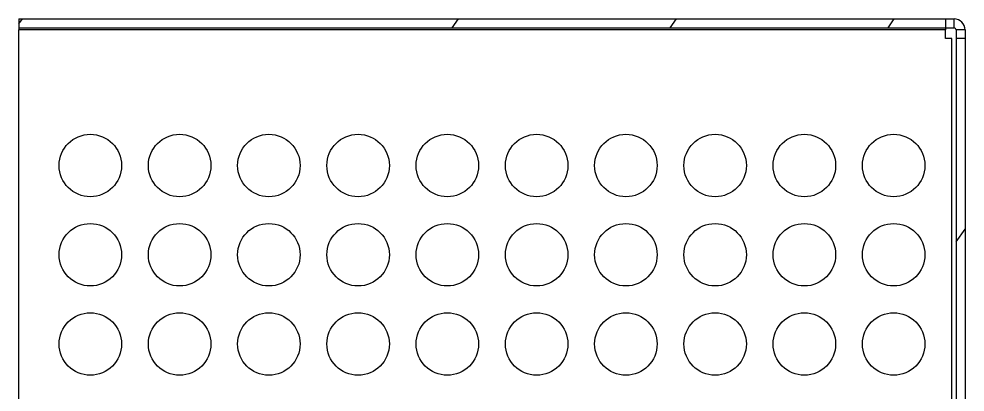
# Model space of a CAD drawing. Extents: x 1 to 420, y 0 to 296.
# Drawn here: x 142.51 to 177.84, y 90.67 to 104.61 of the extents above; entities that cross this region are included whole.
import ezdxf

# ---------------------------------------------------------------- set-up
doc = ezdxf.new("R2010")
doc.units = 0
doc.header["$LTSCALE"] = 12.7
doc.linetypes.add('HIDDEN', pattern=[0.15000000000000002, 0.1, -0.05])
for name, color, linetype in [('HIDDEN', 7, 'HIDDEN'), ('TANGENT_HIDDEN', 7, 'HIDDEN'), ('TANGENT_LINES', 7, 'CONTINUOUS'), ('VIEW_HATCHES', 7, 'CONTINUOUS'), ('VISIBLE', 7, 'CONTINUOUS')]:
    doc.layers.add(name, color=color, linetype=linetype)

msp = doc.modelspace()

# ---------------------------------------------------------------- hatches: boundary and pattern name
at = {"layer": 'VIEW_HATCHES'}
h = msp.add_hatch(dxfattribs=at)
h.set_pattern_fill('ISO02W100', color=256, scale=53.3384771182234, angle=10.0000042857568, style=0, pattern_type=2)
h.set_pattern_definition([(55.0000042857568, (56.38983617450969, 74.42083274901174), (-5.461540607384977, 3.824211294706476), [16.00154313546701, -4.000385783866752])])
edge = h.paths.add_edge_path()
edge.add_arc((177.4332312350413, 104.1981397511223), 0.41, 0, 90)
edge.add_line((142.5098979017079, 104.6081397511223), (177.4332312350413, 104.6081397511223))
edge.add_line((142.5098979017079, 104.6081397511223), (142.509897901708, 104.2748064177889))
edge.add_line((142.509897901708, 104.2748064177889), (177.4332312350413, 104.2748064177889))
edge.add_arc((177.4332312350413, 104.1981397511223), 0.07666666666666666, 0, 90)
edge.add_line((177.5098979017079, 104.1981397511223), (177.5098979017079, 56.1081397510987))
edge.add_line((177.5098979017079, 56.1081397510987), (177.8432312350413, 56.10813975109871))
edge.add_line((177.8432312350413, 104.1981397511223), (177.8432312350413, 56.10813975109871))

# ---------------------------------------------------------------- linework, layer by layer
at = {"layer": 'HIDDEN'}
for p, q in [((177.1112548187447, 104.6081397511223), (177.1112548187447, 104.2748064177889)), ((177.8432312350413, 103.8761633348257), (177.5098979017079, 103.8761633348257))]:
    msp.add_line(p, q, dxfattribs=at)
at = {"layer": 'TANGENT_HIDDEN'}
for p, q in [((177.4332312350413, 104.2748064177889), (177.4332312350413, 104.6081397511223)), ((177.8432312350413, 104.1981397511223), (177.5098979017079, 104.1981397511223))]:
    msp.add_line(p, q, dxfattribs=at)
at = {"layer": 'TANGENT_LINES'}
msp.add_line((177.1112548187447, 104.1981397511223), (142.5098979017079, 104.1981397511223), dxfattribs=at)
at = {"layer": 'VISIBLE'}
for p, q in [((142.5098979017079, 104.6081397511223), (177.4332312350413, 104.6081397511223)), ((142.5098979017079, 104.6081397511223), (142.509897901708, 104.2748064177889)), ((142.509897901708, 104.2748064177889), (177.4332312350413, 104.2748064177889)), ((142.5098979017079, 104.2748064177889), (142.5098979017079, 104.1981397511223)), ((177.1112548187447, 104.2748064177889), (177.1112548187447, 104.1981397511223)), ((142.5098979017079, 62.04147308443204), (142.5098979017079, 104.1981397511223)), ((177.1112548187447, 103.8761633348257), (177.1112548187447, 104.1981397511223)), ((177.5098979017079, 104.1981397511223), (177.5098979017079, 56.1081397510987)), ((177.8432312350413, 104.1981397511223), (177.8432312350413, 56.10813975109871)), ((177.3432312350413, 103.8761633348257), (177.1112548187447, 103.8761633348257)), ((177.3432312350413, 56.10813975109872), (177.3432312350413, 103.8761633348257))]:
    msp.add_line(p, q, dxfattribs=at)
for centre in [(145.1765693726756, 99.13147426625355), (148.5099027060089, 99.13147426625355), (151.8432360393423, 99.13147426625355), (155.1765693726756, 99.13147426625355), (158.5099027060089, 99.13147426625355), (161.8432360393423, 99.13147426625355), (165.1765693726756, 99.13147426625355), (168.5099027060089, 99.13147426625355), (171.8432360393423, 99.13147426625355), (175.1765693726756, 99.13147426625355), (145.1765693726756, 95.79814093292022), (148.5099027060089, 95.79814093292022), (151.8432360393423, 95.79814093292022), (155.1765693726756, 95.79814093292022), (158.5099027060089, 95.79814093292022), (161.8432360393423, 95.79814093292022), (165.1765693726756, 95.79814093292022), (168.5099027060089, 95.79814093292022), (171.8432360393423, 95.79814093292022), (175.1765693726756, 95.79814093292022), (145.1765693726756, 92.46480759958688), (148.5099027060089, 92.46480759958688), (151.8432360393423, 92.46480759958688), (155.1765693726756, 92.46480759958688), (158.5099027060089, 92.46480759958688), (161.8432360393423, 92.46480759958688), (165.1765693726756, 92.46480759958688), (168.5099027060089, 92.46480759958688), (171.8432360393423, 92.46480759958688), (175.1765693726756, 92.46480759958688)]:
    msp.add_circle(centre, 1.166666666666668, dxfattribs=at)
for radius in [0.41, 0.07666666666666666]:
    msp.add_arc((177.4332312350413, 104.1981397511223), radius, 0, 90, dxfattribs=at)

doc.saveas('drawing.dxf')
